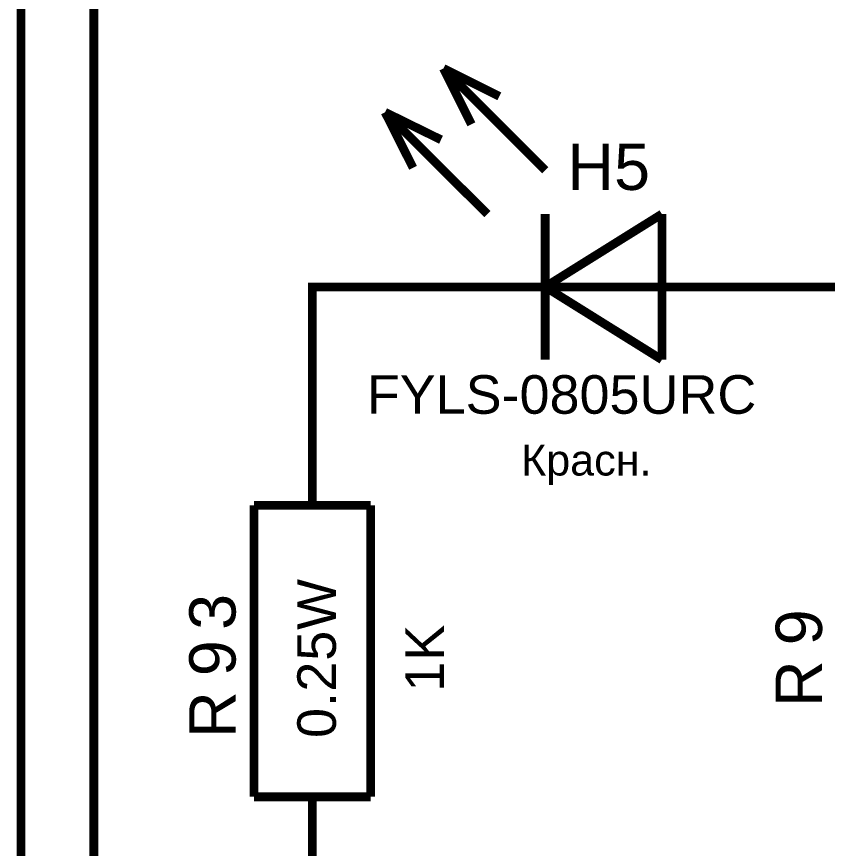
# Model space of a CAD drawing. Header units: millimetres. Extents: x -2024 to 917, y -725 to 13.
# Drawn here: x -1831.61 to -1803.78, y -608.44 to -579.89 of the extents above; entities that cross this region are included whole.
import ezdxf

# ---------------------------------------------------------------- set-up
doc = ezdxf.new("R2010")
doc.units = ezdxf.units.MM
doc.styles.get("Standard").update_dxf_attribs({"font": 'arial.ttf'})

msp = doc.modelspace()

# ---------------------------------------------------------------- linework, layer by layer
at = {"color": 7, "const_width": 0.3}
for points in [[(-1821.462, -669.167), (-1831.459, -669.167), (-1831.459, -569.168)], [(-1821.462, -611.675), (-1828.96, -611.675), (-1828.96, -569.168)], [(-1813.468, -585.164), (-1816.96, -581.67)], [(-1816, -583.591), (-1816.96, -581.67)], [(-1816.96, -581.67), (-1815.04, -582.63)], [(-1815.454, -586.671), (-1818.963, -583.177)], [(-1818.003, -585.081), (-1818.963, -583.177)], [(-1818.963, -583.177), (-1817.043, -584.121)], [(-1813.468, -589.171), (-1809.463, -586.671)], [(-1813.468, -586.671), (-1813.468, -591.671)], [(-1809.463, -586.671), (-1809.463, -591.671)], [(-1816.464, -589.171), (-1821.462, -589.171), (-1821.462, -594.172)], [(-1813.965, -589.171), (-1816.464, -589.171)], [(-1808.966, -589.171), (-1813.965, -589.171)], [(-1809.463, -591.671), (-1813.468, -589.171)], [(-1808.966, -589.171), (-1806.467, -589.171)], [(-1806.467, -589.171), (-1801.468, -589.171)], [(-1821.462, -596.672), (-1821.462, -594.172)], [(-1823.465, -596.672), (-1819.46, -596.672)], [(-1823.465, -606.674), (-1823.465, -596.672)], [(-1819.46, -606.674), (-1819.46, -596.672)], [(-1823.465, -606.674), (-1819.46, -606.674)], [(-1821.462, -606.674), (-1821.462, -609.174)]]:
    msp.add_lwpolyline(points, dxfattribs=at)

# ---------------------------------------------------------------- texts
at = {"color": 7}
for s, height, p in [('H5', 1.5897, (-1812.707, -585.843)), ('FYLS-0805URC', 1.32471, (-1819.592, -593.526)), ('Красн.', 1.0598, (-1814.296, -595.646))]:
    msp.add_text(s, height=height, dxfattribs=at).set_placement(p)
for s, height, p in [('W', 1.325, (-1820.651, -600.944)), ('3', 1.59, (-1824.094, -600.944)), ('9', 1.59, (-1803.968, -601.474)), ('K', 1.325, (-1816.944, -602.004)), ('5', 1.325, (-1820.651, -602.004)), ('9', 1.59, (-1824.094, -602.534)), ('R', 1.59, (-1803.968, -603.594)), ('2', 1.325, (-1820.651, -603.064)), ('1', 1.325, (-1816.944, -603.064)), ('R', 1.59, (-1824.094, -604.654)), ('.', 1.325, (-1820.651, -603.594)), ('0', 1.325, (-1820.651, -604.654))]:
    msp.add_text(s, height=height, rotation=90, dxfattribs=at).set_placement(p)

doc.saveas('drawing.dxf')
